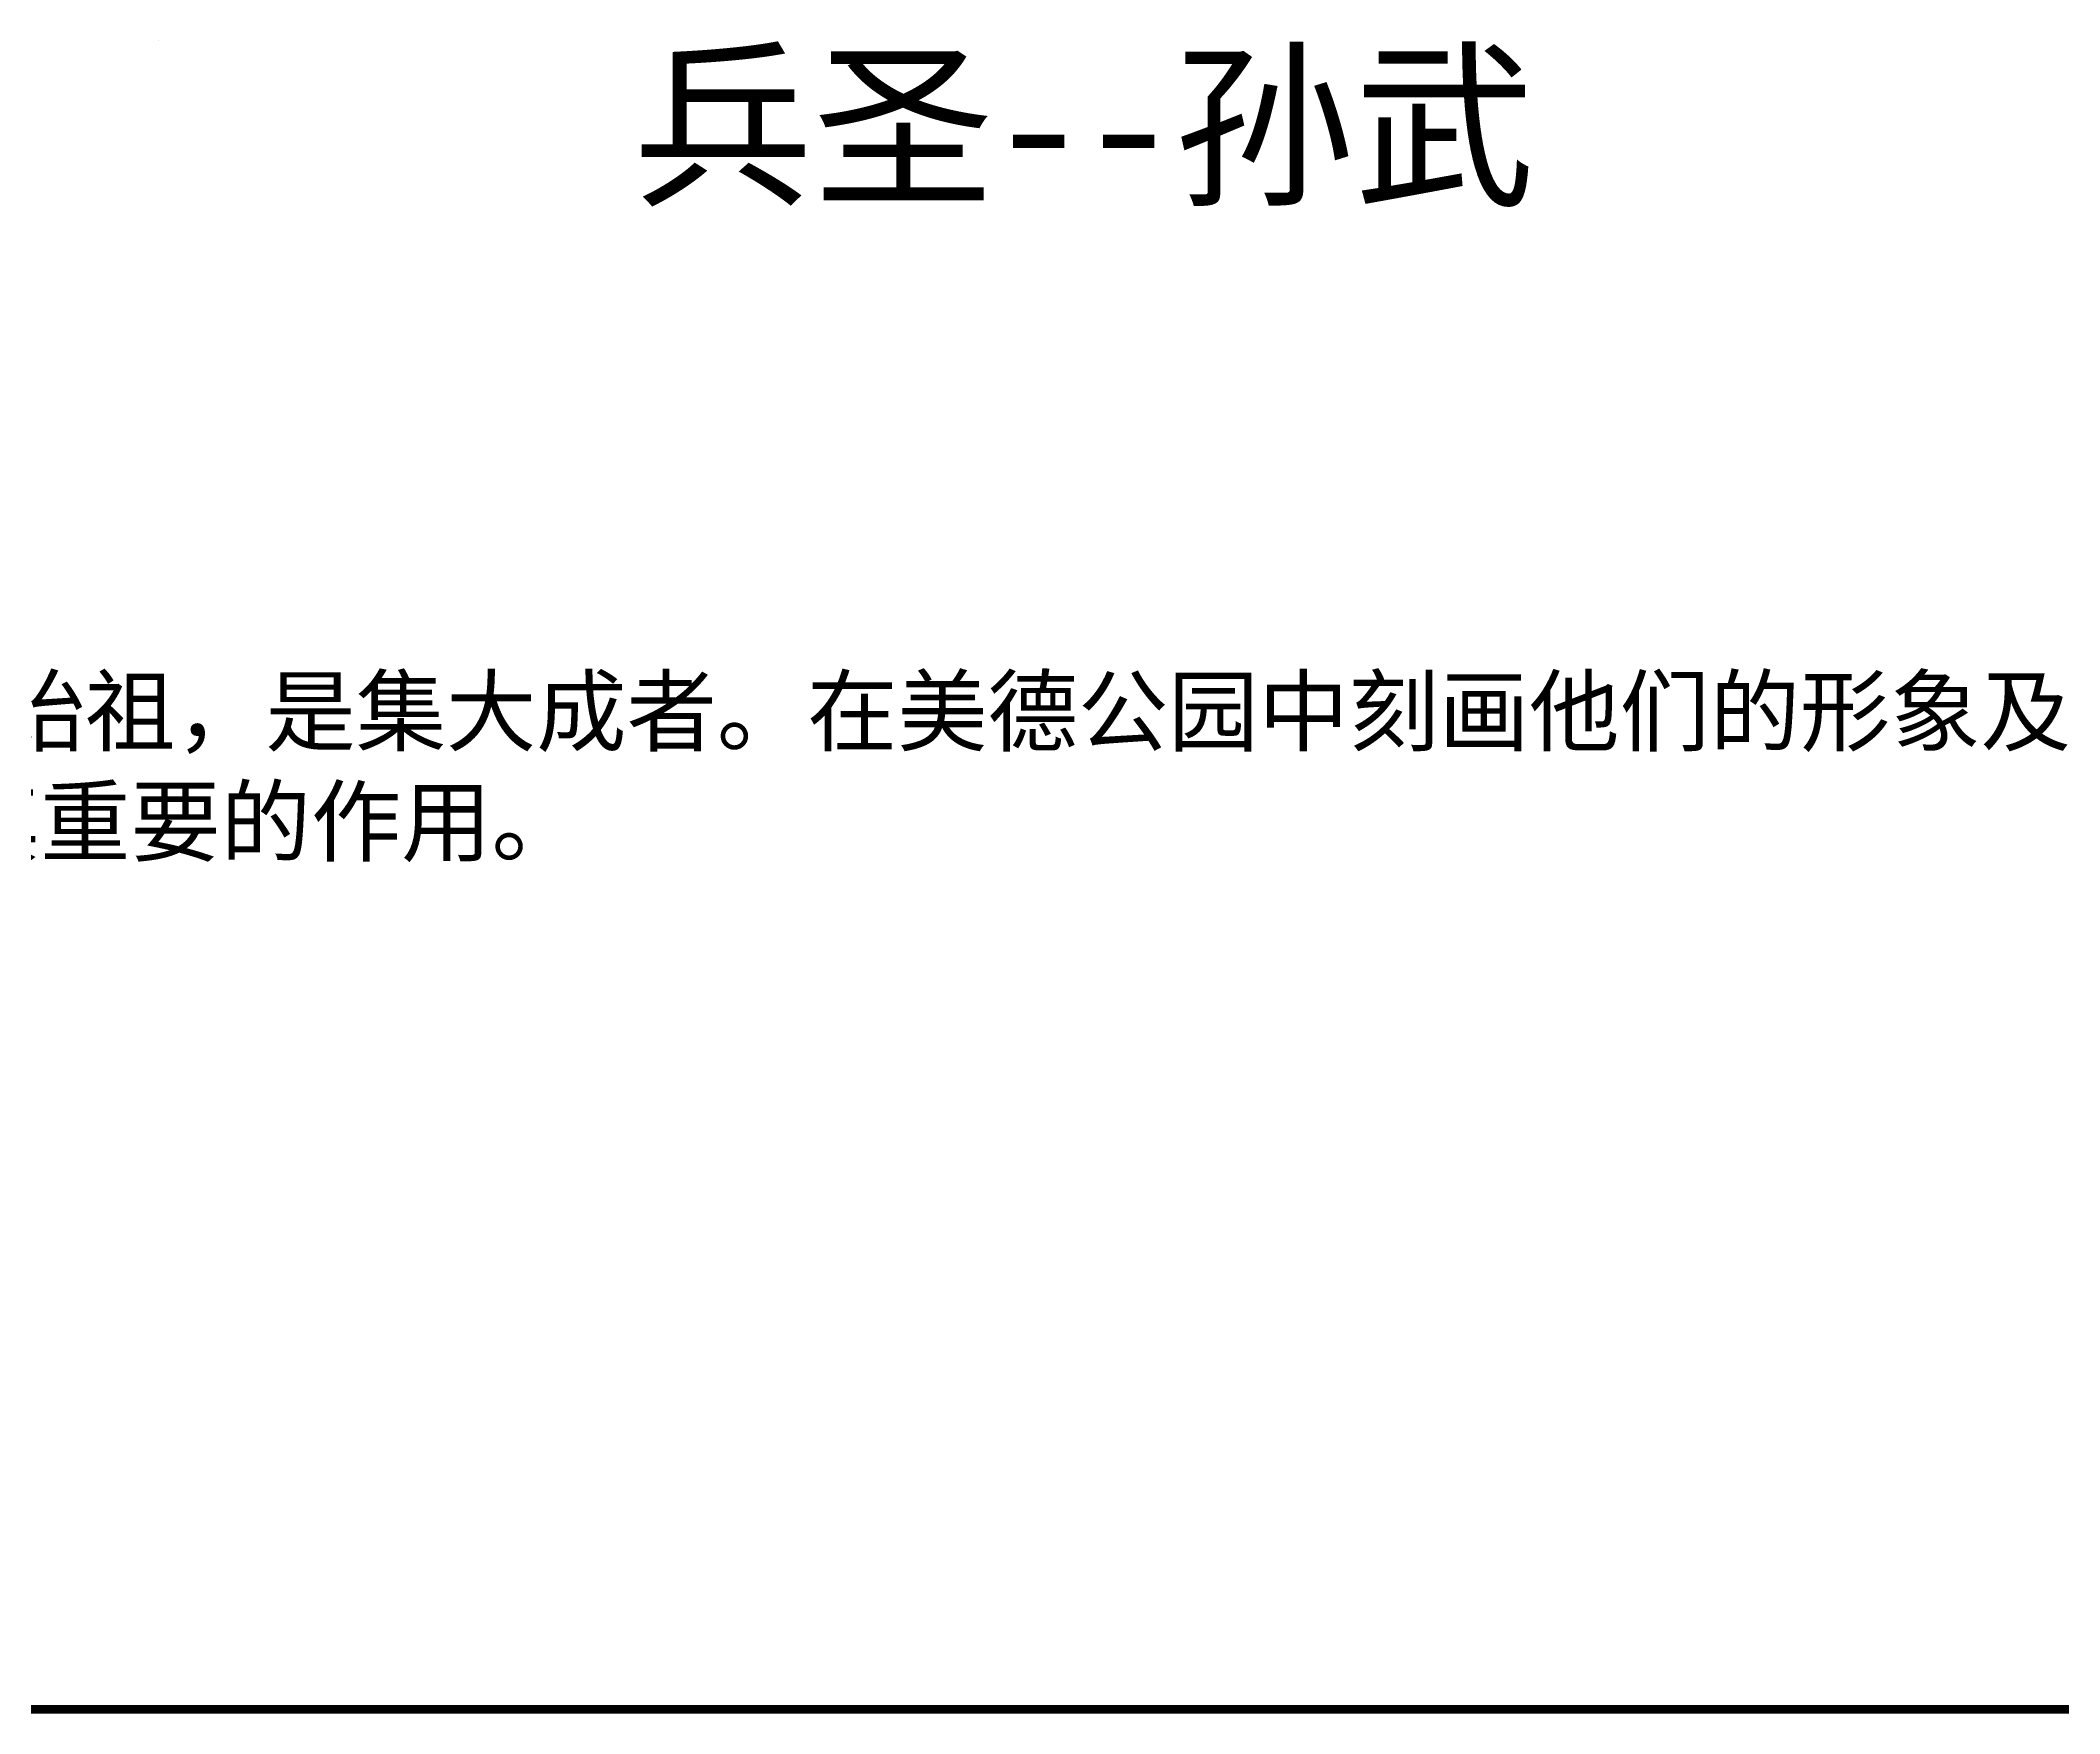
# Model space of a CAD drawing. Header units: millimetres. Extents: x 8114 to 28843, y -5961 to 7687.
# Drawn here: x 12755 to 16569, y -5961 to -2800 of the extents above; entities that cross this region are included whole.
import ezdxf

# ---------------------------------------------------------------- set-up
doc = ezdxf.new("R2010")
doc.units = ezdxf.units.MM
doc.layers.add('PUB_TEXT', color=7, linetype='Continuous', lineweight=0)
doc.layers.add('y', color=3, linetype='Continuous')
doc.styles.add('163', font='SimSun.ttf', dxfattribs={"width": 0.99})
doc.styles.add('样式 2', font='SimSun.ttf')

# ---------------------------------------------------------------- blocks, each defined once
blk = doc.blocks.new('网易·园林图块')
blk.add_hatch(color=1).paths.add_polyline_path([(143, 252, 1), (142, 252, 1)])
at = {"color": 7}
for p, q in [((120, 234), (120, 264)), ((120, 264), (187, 264)), ((187, 234), (120, 234)), ((122, 236), (122, 262)), ((122, 262), (186, 262)), ((122, 250), (186, 250)), ((186, 236), (122, 236)), ((186, 262), (186, 236)), ((187, 264), (187, 234))]:
    blk.add_line(p, q, dxfattribs=at)
at = {"color": 3, "style": '163'}
for s, height, p in [('中国园林行业网络家园；因为专业，所以完美', 1.84, (126, 246)), ('=', 4, (133, 257)), ('编辑部：ivpinfo@service.netease.com', 1.63, (135, 241)), ('网易  NETEASE ', 3.2, (139, 257))]:
    blk.add_text(s, height=height, dxfattribs=at).set_placement(p)
at = {"color": 1, "style": '163'}
for s, height, p in [('网易  园林   co.163.com', 2.27, (134, 251)), ('本图纸由浩辰ICAD软件提供技术支持', 1.49, (138, 237))]:
    blk.add_text(s, height=height, dxfattribs=at).set_placement(p)
at = {"color": 3, "style": '163', "text_generation_flag": 2}
blk.add_text('=', height=4, dxfattribs=at).set_placement((174, 257))
blk = doc.blocks.new('网易·园林')
at = {"xscale": 30, "yscale": 30, "zscale": 30}
blk.add_blockref('网易·园林图块', (-3536, -6832), dxfattribs=at)

msp = doc.modelspace()

# ---------------------------------------------------------------- linework, layer by layer
at = {"layer": 'PUB_TEXT', "const_width": 16.1}
msp.add_lwpolyline([(28835, -5952.5), (8121.7, -5952.5), (8121.7, 7678.8), (28835, 7678.8)], close=True, dxfattribs=at)

# ---------------------------------------------------------------- block references
at = {"color": 3, "xscale": 2.000000677071512e-06, "yscale": 2.000000222324161e-06, "zscale": 2e-06}
msp.add_blockref('网易·园林', (12977.5, -2799.9), dxfattribs=at)

# ---------------------------------------------------------------- texts
at = {"layer": 'y', "attachment_point": 1, "style": '样式 2'}
for s, insert, char_height in [('{\\f宋体|b0|i0|c134|p54;兵圣--孙武}', (13873.7, -2836.5), 250), ('说明：\\P   中华十大圣人是我国文化的始祖，是集大成者。在美德公园中刻画他们的形象及名言警句，\\P对于提升公园的文化品味有极其重要的作用。', (10367.8, -3796.2), 125)]:
    msp.add_mtext(s, dxfattribs=dict(at, insert=insert, char_height=char_height))

doc.saveas('drawing.dxf')
